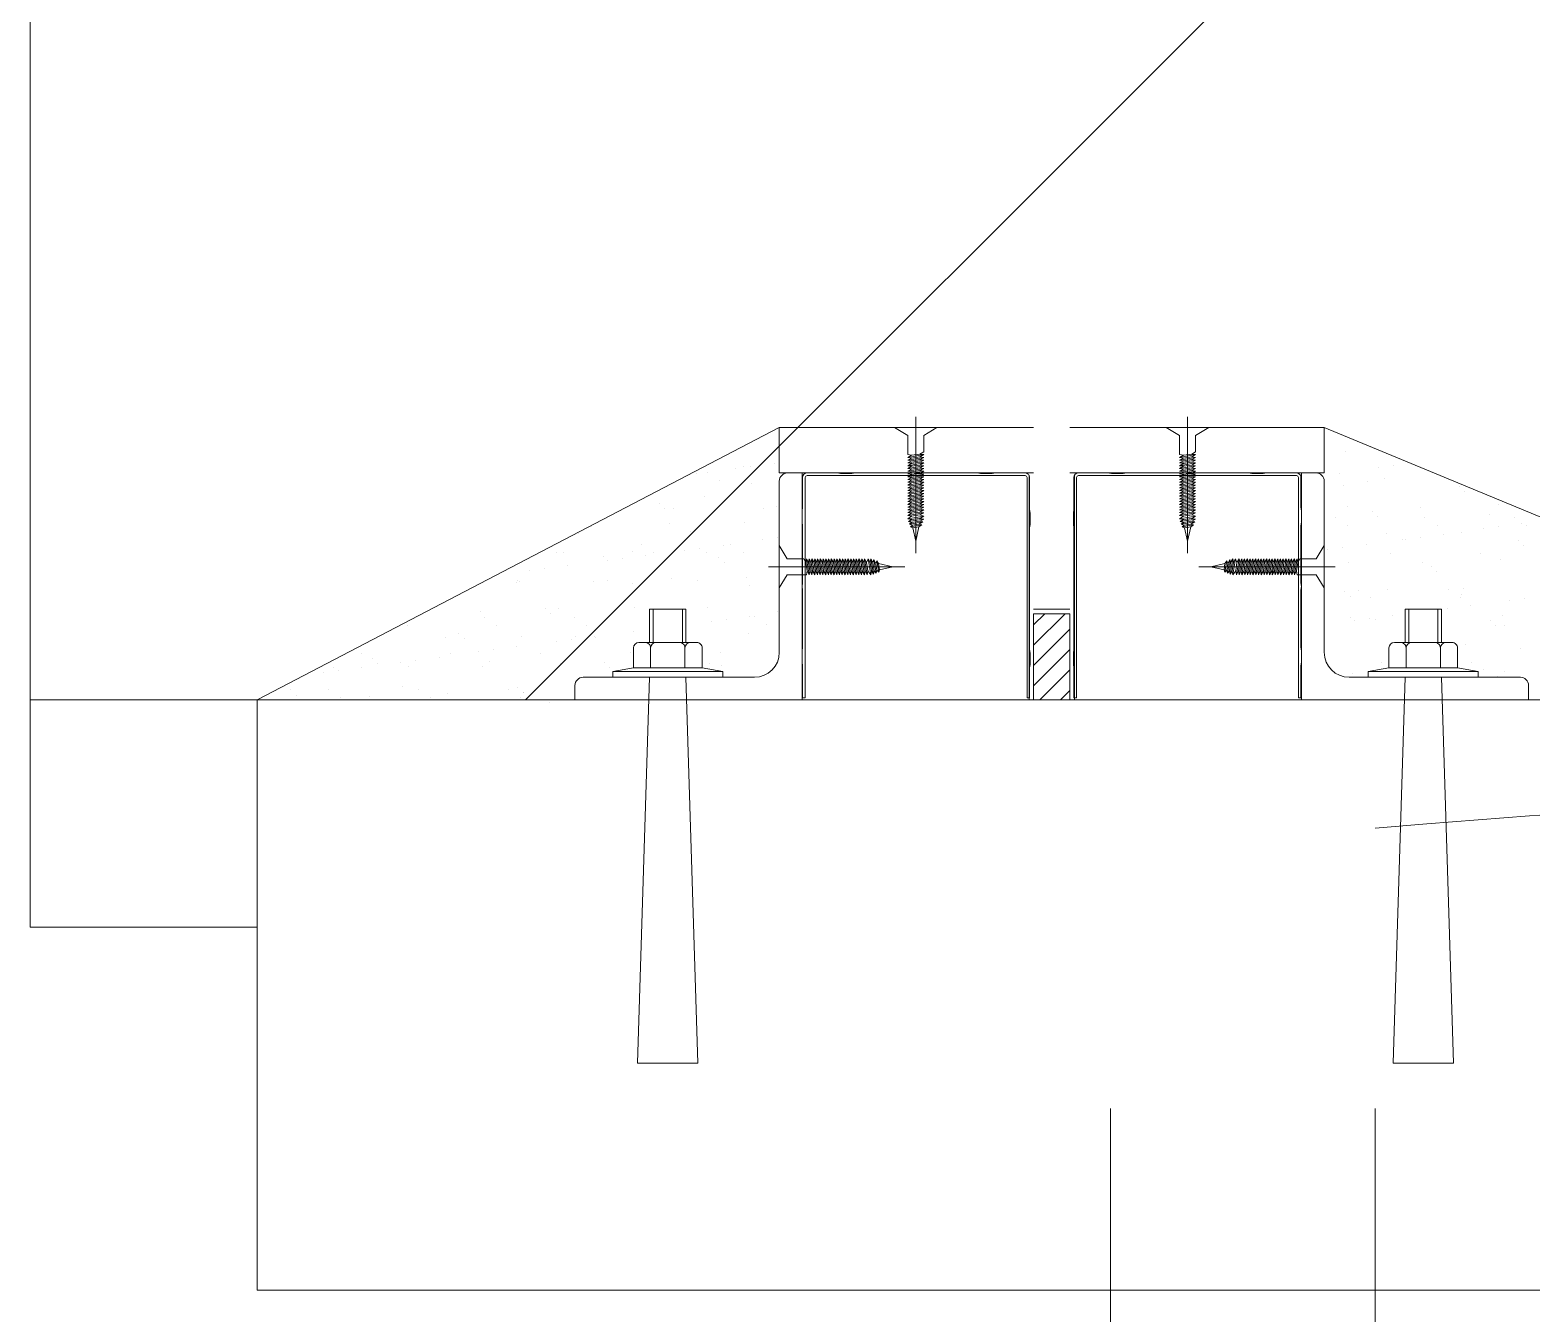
# Model space of a CAD drawing. Header units: inches. Extents: x -21163 to 11874, y -14995 to 6550.
# Drawn here: x -5645.6 to -5562.9, y -1307.7 to -1237 of the extents above; entities that cross this region are included whole.
import ezdxf

# ---------------------------------------------------------------- set-up
doc = ezdxf.new("R2010")
doc.units = ezdxf.units.IN
doc.header["$MEASUREMENT"] = 0
doc.linetypes.add('CENTER', pattern=[20, 15, -1.7, 1.6, -1.7])
doc.layers.get('0').update_dxf_attribs({"color": 8})
doc.layers.add('doors_windows', color=8, linetype='Continuous', lineweight=5)
doc.layers.add('Wall2', color=8, linetype='Continuous', lineweight=5)

# ---------------------------------------------------------------- blocks, each defined once
blk = doc.blocks.new('dsgdf')
at = {"color": 0, "lineweight": 0, "ltscale": 100}
for p, q in [((152208.681, 47621.547), (152208.681, 47932.771)), ((152223.261, 47621.547), (152223.261, 47860.801)), ((152223.261, 47631.547), (152208.681, 47631.547)), ((152223.261, 47631.547), (152208.681, 47631.547))]:
    blk.add_line(p, q, dxfattribs=at)
at = {"color": 0, "lineweight": 0}
for p, q in [((152256.703, 47631.547), (152161.703, 47631.547)), ((152161.703, 47631.547), (152161.703, 47599.047)), ((152161.703, 47611.547), (152149.203, 47611.547)), ((152161.703, 47599.047), (152256.703, 47599.047)), ((152190.453, 47584.047), (152161.703, 47599.047)), ((152163.551, 47598.45), (152163.551, 47598.45)), ((152163.85, 47598.82), (152163.85, 47598.82)), ((152165.636, 47598.497), (152165.636, 47598.497)), ((152166.305, 47598.923), (152166.305, 47598.923)), ((152167.911, 47598.839), (152167.911, 47598.839)), ((152170.579, 47598.488), (152170.579, 47598.488)), ((152171.249, 47598.914), (152171.249, 47598.914)), ((152172.199, 47598.685), (152172.199, 47598.685)), ((152175.523, 47598.479), (152175.523, 47598.479)), ((152176.057, 47598.376), (152176.057, 47598.376)), ((152176.192, 47598.905), (152176.192, 47598.905)), ((152176.349, 47598.645), (152176.349, 47598.645)), ((152176.354, 47598.632), (152176.354, 47598.632)), ((152191.735, 47598.922), (152191.881, 47598.922)), ((152191.735, 47598.922), (152191.735, 47597.16)), ((152191.735, 47597.806), (152191.735, 47598.922)), ((152191.881, 47586.797), (152191.881, 47598.922)), ((152204.089, 47598.922), (152204.235, 47598.922)), ((152204.089, 47586.797), (152204.089, 47598.922)), ((152204.235, 47597.285), (152204.235, 47598.922)), ((152204.453, 47594.297), (152204.453, 47599.047)), ((152204.802, 47599.047), (152206.453, 47597.396)), ((152205.925, 47599.047), (152206.453, 47598.519)), ((152206.453, 47594.297), (152206.453, 47599.047)), ((152206.818, 47598.922), (152206.672, 47598.922)), ((152206.672, 47597.285), (152206.672, 47598.922)), ((152206.818, 47586.797), (152206.818, 47598.922)), ((152219.172, 47598.922), (152219.026, 47598.922)), ((152219.026, 47586.797), (152219.026, 47598.922)), ((152219.172, 47598.922), (152219.172, 47597.16)), ((152219.172, 47597.806), (152219.172, 47598.922)), ((152220.453, 47584.047), (152256.703, 47599.047)), ((152165.346, 47597.524), (152165.346, 47597.524)), ((152169.705, 47598.322), (152169.705, 47598.322)), ((152204.453, 47598.274), (152206.453, 47596.274)), ((152222.01, 47597.588), (152222.01, 47597.588)), ((152229.965, 47597.747), (152229.965, 47597.747)), ((152165.897, 47597.249), (152165.897, 47597.249)), ((152166.172, 47597.415), (152166.172, 47597.415)), ((152167.462, 47597.245), (152167.462, 47597.245)), ((152168.031, 47596.788), (152168.031, 47596.788)), ((152168.323, 47597.056), (152168.323, 47597.056)), ((152169.619, 47596.961), (152169.619, 47596.961)), ((152170.052, 47597.196), (152170.052, 47597.196)), ((152170.445, 47596.852), (152170.445, 47596.852)), ((152174.113, 47597.216), (152174.113, 47597.216)), ((152174.477, 47596.929), (152174.477, 47596.929)), ((152178.401, 47597.061), (152178.401, 47597.061)), ((152180.829, 47596.983), (152180.829, 47596.983)), ((152181.122, 47597.251), (152181.122, 47597.251)), ((152186.617, 47597.028), (152186.617, 47597.028)), ((152187.275, 47597.124), (152187.275, 47597.124)), ((152191.703, 47596.964), (152191.735, 47597.16)), ((152191.703, 47596.339), (152191.703, 47596.964)), ((152204.266, 47597.089), (152204.235, 47597.285)), ((152204.266, 47596.464), (152204.266, 47597.089)), ((152204.453, 47597.151), (152206.453, 47595.151)), ((152206.641, 47597.089), (152206.672, 47597.285)), ((152206.641, 47596.464), (152206.641, 47597.089)), ((152219.203, 47596.964), (152219.172, 47597.16)), ((152219.203, 47596.339), (152219.203, 47596.964)), ((152223.612, 47596.976), (152223.612, 47596.976)), ((152228.556, 47596.967), (152228.556, 47596.967)), ((152229.225, 47597.393), (152229.225, 47597.393)), ((152230.359, 47597.453), (152230.359, 47597.453)), ((152167.433, 47596.483), (152167.433, 47596.483)), ((152171.736, 47596.682), (152171.736, 47596.682)), ((152172.377, 47596.474), (152172.377, 47596.474)), ((152173.892, 47596.399), (152173.892, 47596.399)), ((152174.718, 47596.29), (152174.718, 47596.29)), ((152176.009, 47596.12), (152176.009, 47596.12)), ((152177.32, 47596.465), (152177.32, 47596.465)), ((152182.264, 47596.456), (152182.264, 47596.456)), ((152187.208, 47596.447), (152187.208, 47596.447)), ((152191.703, 47596.339), (152191.735, 47596.143)), ((152191.735, 47596.143), (152191.735, 47592.994)), ((152204.266, 47596.464), (152204.235, 47596.268)), ((152204.235, 47592.726), (152204.235, 47596.268)), ((152204.453, 47596.029), (152206.185, 47594.297)), ((152206.641, 47596.464), (152206.672, 47596.268)), ((152206.672, 47592.726), (152206.672, 47596.268)), ((152219.203, 47596.339), (152219.172, 47596.143)), ((152219.172, 47596.143), (152219.172, 47592.994)), ((152224.057, 47596.018), (152224.057, 47596.018)), ((152228.212, 47595.965), (152228.212, 47595.965)), ((152231.281, 47596.193), (152231.281, 47596.193)), ((152172.099, 47595.626), (152172.099, 47595.626)), ((152172.803, 47595.395), (152172.803, 47595.395)), ((152173.096, 47595.663), (152173.096, 47595.663)), ((152176.254, 47595.573), (152176.254, 47595.573)), ((152178.165, 47595.836), (152178.165, 47595.836)), ((152178.991, 47595.727), (152178.991, 47595.727)), ((152179.249, 47595.535), (152179.249, 47595.535)), ((152180.282, 47595.557), (152180.282, 47595.557)), ((152180.315, 47595.592), (152180.315, 47595.592)), ((152182.438, 47595.273), (152182.438, 47595.273)), ((152188.758, 47595.385), (152188.758, 47595.385)), ((152169.967, 47594.939), (152169.967, 47594.939)), ((152174.241, 47594.503), (152174.241, 47594.503)), ((152174.91, 47594.93), (152174.91, 47594.93)), ((152177.868, 47594.27), (152177.868, 47594.27)), ((152179.185, 47594.494), (152179.185, 47594.494)), ((152179.854, 47594.921), (152179.854, 47594.921)), ((152186.711, 47594.711), (152186.711, 47594.711)), ((152187.538, 47594.602), (152187.538, 47594.602)), ((152188.828, 47594.432), (152188.828, 47594.432)), ((152189.072, 47594.477), (152189.072, 47594.477)), ((152189.741, 47594.903), (152189.741, 47594.903)), ((152204.453, 47594.906), (152205.062, 47594.297)), ((152220.465, 47594.971), (152220.465, 47594.971)), ((152221.91, 47594.529), (152221.91, 47594.529)), ((152222.111, 47594.671), (152222.111, 47594.671)), ((152222.938, 47594.562), (152222.938, 47594.562)), ((152223.255, 47594.605), (152223.255, 47594.605)), ((152224.228, 47594.392), (152224.228, 47594.392)), ((152229.608, 47594.66), (152229.608, 47594.66)), ((152229.9, 47594.928), (152229.9, 47594.928)), ((152230.259, 47594.394), (152230.259, 47594.394)), ((152230.353, 47594.953), (152230.353, 47594.953)), ((152174.013, 47594.157), (152174.013, 47594.157)), ((152177.575, 47594.002), (152177.575, 47594.002)), ((152178.301, 47594.002), (152178.301, 47594.002)), ((152182.456, 47593.949), (152182.456, 47593.949)), ((152186.517, 47593.969), (152186.517, 47593.969)), ((152190.374, 47594.197), (152190.374, 47594.197)), ((152222.999, 47593.427), (152222.999, 47593.427)), ((152227.211, 47593.999), (152227.211, 47593.999)), ((152227.943, 47593.418), (152227.943, 47593.418)), ((152228.501, 47593.829), (152228.501, 47593.829)), ((152230.658, 47593.546), (152230.658, 47593.546)), ((152231.484, 47593.437), (152231.484, 47593.437)), ((152182.348, 47592.608), (152182.348, 47592.608)), ((152182.64, 47592.876), (152182.64, 47592.876)), ((152188.793, 47592.749), (152188.793, 47592.749)), ((152191.735, 47592.994), (152191.703, 47592.797)), ((152191.703, 47592.797), (152191.735, 47592.601)), ((152191.735, 47592.601), (152191.735, 47589.452)), ((152204.235, 47589.577), (152204.235, 47592.726)), ((152206.672, 47589.577), (152206.672, 47592.726)), ((152219.172, 47592.994), (152219.203, 47592.797)), ((152219.203, 47592.797), (152219.172, 47592.601)), ((152219.172, 47592.601), (152219.172, 47589.452)), ((152221.582, 47593.071), (152221.582, 47593.071)), ((152221.874, 47593.339), (152221.874, 47593.339)), ((152222.33, 47593), (152222.33, 47593)), ((152223.957, 47592.959), (152223.957, 47592.959)), ((152227.273, 47592.991), (152227.273, 47592.991)), ((152228.028, 47593.212), (152228.028, 47593.212)), ((152228.112, 47592.906), (152228.112, 47592.906)), ((152175.995, 47592.554), (152175.995, 47592.554)), ((152176.038, 47592.49), (152176.038, 47592.49)), ((152176.154, 47592.514), (152176.154, 47592.514)), ((152176.701, 47591.918), (152176.701, 47591.918)), ((152177.528, 47591.81), (152177.528, 47591.81)), ((152180.215, 47592.533), (152180.215, 47592.533)), ((152180.982, 47592.481), (152180.982, 47592.481)), ((152184.503, 47592.379), (152184.503, 47592.379)), ((152185.926, 47592.472), (152185.926, 47592.472)), ((152188.658, 47592.326), (152188.658, 47592.326)), ((152226.646, 47591.946), (152226.646, 47591.946)), ((152178.201, 47590.944), (152178.201, 47590.944)), ((152178.572, 47590.946), (152178.572, 47590.946)), ((152178.818, 47591.64), (152178.818, 47591.64)), ((152180.767, 47591.16), (152180.767, 47591.16)), ((152180.975, 47591.356), (152180.975, 47591.356)), ((152181.801, 47591.247), (152181.801, 47591.247)), ((152183.092, 47591.077), (152183.092, 47591.077)), ((152183.516, 47590.937), (152183.516, 47590.937)), ((152186.417, 47590.91), (152186.417, 47590.91)), ((152187.12, 47591.215), (152187.12, 47591.215)), ((152187.412, 47591.483), (152187.412, 47591.483)), ((152188.459, 47590.928), (152188.459, 47590.928)), ((152221.81, 47591.47), (152221.81, 47591.47)), ((152224.127, 47590.987), (152224.127, 47590.987)), ((152225.871, 47591.49), (152225.871, 47591.49)), ((152226.354, 47591.678), (152226.354, 47591.678)), ((152229.071, 47590.978), (152229.071, 47590.978)), ((152230.159, 47591.335), (152230.159, 47591.335)), ((152182.356, 47590.891), (152182.356, 47590.891)), ((152182.846, 47590.51), (152182.846, 47590.51)), ((152185.248, 47590.793), (152185.248, 47590.793)), ((152186.074, 47590.685), (152186.074, 47590.685)), ((152187.365, 47590.515), (152187.365, 47590.515)), ((152187.79, 47590.501), (152187.79, 47590.501)), ((152189.521, 47590.231), (152189.521, 47590.231)), ((152190.347, 47590.122), (152190.347, 47590.122)), ((152220.648, 47590.753), (152220.648, 47590.753)), ((152221.474, 47590.644), (152221.474, 47590.644)), ((152222.764, 47590.474), (152222.764, 47590.474)), ((152224.774, 47590.23), (152224.774, 47590.23)), ((152224.921, 47590.191), (152224.921, 47590.191)), ((152225.747, 47590.082), (152225.747, 47590.082)), ((152231.126, 47590.285), (152231.126, 47590.285)), ((152231.419, 47590.553), (152231.419, 47590.553)), ((152179.386, 47589.895), (152179.386, 47589.895)), ((152180.115, 47589.475), (152180.115, 47589.475)), ((152184.403, 47589.32), (152184.403, 47589.32)), ((152185.54, 47589.767), (152185.54, 47589.767)), ((152188.558, 47589.267), (152188.558, 47589.267)), ((152191.703, 47589.256), (152191.735, 47589.452)), ((152191.703, 47589.256), (152191.703, 47588.631)), ((152204.266, 47589.381), (152204.235, 47589.577)), ((152204.266, 47589.381), (152204.266, 47588.756)), ((152206.641, 47589.381), (152206.672, 47589.577)), ((152206.641, 47589.381), (152206.641, 47588.756)), ((152219.203, 47589.256), (152219.172, 47589.452)), ((152219.203, 47589.256), (152219.203, 47588.631)), ((152221.717, 47589.452), (152221.717, 47589.452)), ((152223.857, 47589.9), (152223.857, 47589.9)), ((152226.661, 47589.443), (152226.661, 47589.443)), ((152227.038, 47589.912), (152227.038, 47589.912)), ((152228.012, 47589.847), (152228.012, 47589.847)), ((152229.194, 47589.628), (152229.194, 47589.628)), ((152230.02, 47589.519), (152230.02, 47589.519)), ((152231.311, 47589.349), (152231.311, 47589.349)), ((152231.604, 47589.434), (152231.604, 47589.434)), ((152184.159, 47588.502), (152184.159, 47588.502)), ((152184.644, 47588.497), (152184.644, 47588.497)), ((152189.587, 47588.488), (152189.587, 47588.488)), ((152191.703, 47588.631), (152191.735, 47588.434)), ((152191.735, 47588.434), (152191.735, 47586.797)), ((152204.266, 47588.756), (152204.235, 47588.559)), ((152204.235, 47586.797), (152204.235, 47588.559)), ((152206.641, 47588.756), (152206.672, 47588.559)), ((152206.672, 47586.797), (152206.672, 47588.559)), ((152219.203, 47588.631), (152219.172, 47588.434)), ((152219.172, 47588.434), (152219.172, 47586.797)), ((152220.453, 47588.734), (152220.453, 47586.997)), ((152221.048, 47589.025), (152221.048, 47589.025)), ((152223.1, 47588.696), (152223.1, 47588.696)), ((152223.393, 47588.965), (152223.393, 47588.965)), ((152225.771, 47588.431), (152225.771, 47588.431)), ((152225.991, 47589.016), (152225.991, 47589.016)), ((152229.546, 47588.837), (152229.546, 47588.837)), ((152230.935, 47589.007), (152230.935, 47589.007)), ((152183.866, 47588.233), (152183.866, 47588.233)), ((152186.317, 47587.851), (152186.317, 47587.851)), ((152190.312, 47588.374), (152190.312, 47588.374)), ((152221.71, 47588.412), (152221.71, 47588.412)), ((152230.059, 47588.277), (152230.059, 47588.277)), ((152187.177, 47586.952), (152187.177, 47586.952)), ((152188.638, 47586.84), (152188.638, 47586.84)), ((152188.931, 47587.108), (152188.931, 47587.108)), ((152221.52, 47587.249), (152221.52, 47587.249)), ((152222.845, 47587.012), (152222.845, 47587.012)), ((152223.757, 47586.841), (152223.757, 47586.841)), ((152227.872, 47587.303), (152227.872, 47587.303)), ((152228.165, 47587.571), (152228.165, 47587.571)), ((152185.901, 47586.597), (152185.901, 47586.597)), ((152186.508, 47586.526), (152186.508, 47586.526)), ((152188.057, 47586.313), (152188.057, 47586.313)), ((152188.458, 47586.208), (152188.458, 47586.208)), ((152188.884, 47586.204), (152188.884, 47586.204)), ((152190.174, 47586.034), (152190.174, 47586.034)), ((152190.453, 47586.547), (152190.453, 47584.047)), ((152191.985, 47586.693), (152203.985, 47586.693)), ((152192.208, 47586.547), (152191.985, 47586.547)), ((152193.622, 47586.547), (152191.985, 47586.547)), ((152193.818, 47586.579), (152193.622, 47586.547)), ((152194.443, 47586.579), (152193.818, 47586.579)), ((152194.443, 47586.579), (152194.639, 47586.547)), ((152197.788, 47586.547), (152194.639, 47586.547)), ((152197.985, 47586.579), (152197.788, 47586.547)), ((152198.181, 47586.547), (152197.985, 47586.579)), ((152201.33, 47586.547), (152198.181, 47586.547)), ((152201.526, 47586.579), (152201.33, 47586.547)), ((152201.526, 47586.579), (152202.151, 47586.579)), ((152202.151, 47586.579), (152202.348, 47586.547)), ((152202.178, 47586.579), (152202.374, 47586.547)), ((152203.985, 47586.547), (152202.348, 47586.547)), ((152202.374, 47586.547), (152204.011, 47586.547)), ((152203.703, 47586.547), (152204.453, 47586.547)), ((152203.787, 47586.547), (152203.985, 47586.547)), ((152206.453, 47586.547), (152207.473, 47586.547)), ((152208.533, 47586.547), (152206.896, 47586.547)), ((152218.922, 47586.693), (152206.922, 47586.693)), ((152207.12, 47586.547), (152206.922, 47586.547)), ((152206.922, 47586.547), (152208.559, 47586.547)), ((152208.729, 47586.579), (152208.533, 47586.547)), ((152208.756, 47586.579), (152208.559, 47586.547)), ((152209.381, 47586.579), (152208.756, 47586.579)), ((152209.381, 47586.579), (152209.577, 47586.547)), ((152209.577, 47586.547), (152212.726, 47586.547)), ((152212.726, 47586.547), (152212.922, 47586.579)), ((152212.922, 47586.579), (152213.119, 47586.547)), ((152213.119, 47586.547), (152216.268, 47586.547)), ((152216.464, 47586.579), (152216.268, 47586.547)), ((152216.464, 47586.579), (152217.089, 47586.579)), ((152217.089, 47586.579), (152217.285, 47586.547)), ((152217.285, 47586.547), (152218.922, 47586.547)), ((152218.698, 47586.547), (152218.922, 47586.547)), ((152220.453, 47586.547), (152220.453, 47584.047)), ((152221.301, 47586.557), (152221.301, 47586.557)), ((152223.457, 47586.273), (152223.457, 47586.273)), ((152224.283, 47586.164), (152224.283, 47586.164)), ((152221.61, 47585.353), (152221.61, 47585.353))]:
    blk.add_line(p, q, dxfattribs=at)
at = {"color": 0}
for p, q in [((152161.703, 47631.547), (152256.703, 47631.547)), ((152149.203, 47584.047), (152149.203, 47611.547)), ((152177.825, 47599.208), (152177.825, 47599.208)), ((152161.703, 47599.047), (152256.703, 47599.047)), ((152204.203, 47599.047), (152204.203, 47586.672)), ((152206.703, 47599.047), (152206.703, 47586.672)), ((152206.453, 47594.297), (152204.453, 47594.297)), ((152206.453, 47594.047), (152204.453, 47594.047)), ((152204.453, 47586.547), (152190.453, 47586.547)), ((152220.453, 47586.547), (152206.453, 47586.547)), ((152204.453, 47584.047), (152190.453, 47584.047)), ((152220.453, 47584.047), (152206.453, 47584.047))]:
    blk.add_line(p, q, dxfattribs=at)
at = {"color": 0, "linetype": 'Continuous', "lineweight": 0}
for p, q in [((152183.314, 47597.797), (152182.653, 47619.052)), ((152182.653, 47619.052), (152185.975, 47619.052)), ((152185.314, 47597.797), (152185.975, 47619.052)), ((152224.903, 47597.797), (152224.242, 47619.052)), ((152224.242, 47619.052), (152227.564, 47619.052)), ((152226.903, 47597.797), (152227.564, 47619.052)), ((152181.282, 47597.477), (152181.282, 47597.797)), ((152181.282, 47597.797), (152184.314, 47597.797)), ((152187.347, 47597.797), (152184.314, 47597.797)), ((152187.347, 47597.477), (152187.347, 47597.797)), ((152222.87, 47597.477), (152222.87, 47597.797)), ((152222.87, 47597.797), (152225.903, 47597.797)), ((152228.935, 47597.797), (152225.903, 47597.797)), ((152228.935, 47597.477), (152228.935, 47597.797)), ((152182.424, 47597.283), (152181.282, 47597.477)), ((152181.282, 47597.477), (152184.314, 47597.477)), ((152183.369, 47597.283), (152182.424, 47597.283)), ((152182.424, 47597.283), (152186.204, 47597.283)), ((152182.424, 47596.185), (152182.424, 47597.283)), ((152185.314, 47597.283), (152183.314, 47597.283)), ((152185.259, 47597.283), (152183.369, 47597.283)), ((152183.369, 47596.185), (152183.369, 47597.283)), ((152187.347, 47597.477), (152184.314, 47597.477)), ((152186.204, 47597.283), (152185.259, 47597.283)), ((152185.259, 47596.185), (152185.259, 47597.283)), ((152186.204, 47597.283), (152187.347, 47597.477)), ((152186.204, 47596.185), (152186.204, 47597.283)), ((152224.013, 47597.283), (152222.87, 47597.477)), ((152222.87, 47597.477), (152225.903, 47597.477)), ((152224.958, 47597.283), (152224.013, 47597.283)), ((152224.013, 47597.283), (152227.793, 47597.283)), ((152224.013, 47596.185), (152224.013, 47597.283)), ((152226.903, 47597.283), (152224.903, 47597.283)), ((152226.848, 47597.283), (152224.958, 47597.283)), ((152224.958, 47596.185), (152224.958, 47597.283)), ((152228.935, 47597.477), (152225.903, 47597.477)), ((152227.793, 47597.283), (152226.848, 47597.283)), ((152226.848, 47596.185), (152226.848, 47597.283)), ((152227.793, 47597.283), (152228.935, 47597.477)), ((152227.793, 47596.185), (152227.793, 47597.283)), ((152182.726, 47595.883), (152185.902, 47595.883)), ((152183.314, 47594.052), (152183.314, 47595.883)), ((152183.514, 47594.052), (152183.514, 47595.883)), ((152185.114, 47594.052), (152185.114, 47595.883)), ((152185.314, 47594.052), (152185.314, 47595.883)), ((152224.315, 47595.883), (152227.491, 47595.883)), ((152224.903, 47594.052), (152224.903, 47595.883)), ((152225.103, 47594.052), (152225.103, 47595.883)), ((152226.703, 47594.052), (152226.703, 47595.883)), ((152226.903, 47594.052), (152226.903, 47595.883)), ((152183.314, 47594.052), (152185.314, 47594.052)), ((152224.903, 47594.052), (152226.903, 47594.052))]:
    blk.add_line(p, q, dxfattribs=at)
at = {"color": 0, "lineweight": 15}
for p, q in [((152191.703, 47599.047), (152179.203, 47599.047)), ((152179.203, 47599.047), (152179.203, 47598.247)), ((152191.703, 47599.047), (152191.703, 47586.547)), ((152219.203, 47599.047), (152231.703, 47599.047)), ((152219.203, 47599.047), (152219.203, 47586.547)), ((152231.703, 47599.047), (152231.703, 47598.247)), ((152189.078, 47597.797), (152179.653, 47597.797)), ((152221.828, 47597.797), (152231.253, 47597.797)), ((152190.453, 47596.422), (152190.453, 47586.997)), ((152220.453, 47596.422), (152220.453, 47586.997)), ((152191.703, 47586.547), (152190.903, 47586.547)), ((152219.203, 47586.547), (152220.003, 47586.547))]:
    blk.add_line(p, q, dxfattribs=at)
at = {"color": 0, "lineweight": 0, "ltscale": 0.05}
for p, q in [((152190.453, 47592.877), (152190.891, 47592.148)), ((152190.453, 47590.542), (152190.453, 47592.877)), ((152220.453, 47592.877), (152220.016, 47592.148)), ((152220.453, 47590.542), (152220.453, 47592.877)), ((152190.891, 47592.148), (152191.943, 47592.148)), ((152191.91, 47591.481), (152191.979, 47591.939)), ((152191.943, 47592.148), (152191.979, 47591.939)), ((152191.946, 47591.272), (152192.095, 47592.148)), ((152192.095, 47592.148), (152191.979, 47591.939)), ((152192.062, 47591.481), (152192.131, 47591.939)), ((152192.095, 47592.148), (152192.131, 47591.939)), ((152192.098, 47591.272), (152192.247, 47592.148)), ((152192.247, 47592.148), (152192.131, 47591.939)), ((152192.214, 47591.481), (152192.283, 47591.939)), ((152192.247, 47592.148), (152192.283, 47591.939)), ((152192.25, 47591.272), (152192.4, 47592.148)), ((152192.4, 47592.148), (152192.283, 47591.939)), ((152192.366, 47591.481), (152192.436, 47591.939)), ((152192.4, 47592.148), (152192.436, 47591.939)), ((152192.402, 47591.272), (152192.552, 47592.148)), ((152192.552, 47592.148), (152192.436, 47591.939)), ((152192.519, 47591.481), (152192.588, 47591.939)), ((152192.552, 47592.148), (152192.588, 47591.939)), ((152192.555, 47591.272), (152192.704, 47592.148)), ((152192.704, 47592.148), (152192.588, 47591.939)), ((152192.671, 47591.481), (152192.74, 47591.939)), ((152192.704, 47592.148), (152192.74, 47591.939)), ((152192.707, 47591.272), (152192.856, 47592.148)), ((152192.856, 47592.148), (152192.74, 47591.939)), ((152192.823, 47591.481), (152192.892, 47591.939)), ((152192.856, 47592.148), (152192.892, 47591.939)), ((152192.859, 47591.272), (152193.008, 47592.148)), ((152193.008, 47592.148), (152192.892, 47591.939)), ((152192.975, 47591.481), (152193.044, 47591.939)), ((152193.008, 47592.148), (152193.044, 47591.939)), ((152193.011, 47591.272), (152193.16, 47592.148)), ((152193.16, 47592.148), (152193.044, 47591.939)), ((152193.127, 47591.481), (152193.196, 47591.939)), ((152193.16, 47592.148), (152193.196, 47591.939)), ((152193.163, 47591.272), (152193.313, 47592.148)), ((152193.313, 47592.148), (152193.196, 47591.939)), ((152193.279, 47591.481), (152193.349, 47591.939)), ((152193.313, 47592.148), (152193.349, 47591.939)), ((152193.315, 47591.272), (152193.465, 47592.148)), ((152193.465, 47592.148), (152193.349, 47591.939)), ((152193.432, 47591.481), (152193.501, 47591.939)), ((152193.465, 47592.148), (152193.501, 47591.939)), ((152193.468, 47591.272), (152193.617, 47592.148)), ((152193.617, 47592.148), (152193.501, 47591.939)), ((152193.584, 47591.481), (152193.653, 47591.939)), ((152193.617, 47592.148), (152193.653, 47591.939)), ((152193.62, 47591.272), (152193.769, 47592.148)), ((152193.769, 47592.148), (152193.653, 47591.939)), ((152193.736, 47591.481), (152193.805, 47591.939)), ((152193.769, 47592.148), (152193.805, 47591.939)), ((152193.772, 47591.272), (152193.921, 47592.148)), ((152193.921, 47592.148), (152193.805, 47591.939)), ((152193.888, 47591.481), (152193.957, 47591.939)), ((152193.921, 47592.148), (152193.957, 47591.939)), ((152193.924, 47591.272), (152194.073, 47592.148)), ((152194.073, 47592.148), (152193.957, 47591.939)), ((152194.04, 47591.481), (152194.109, 47591.939)), ((152194.073, 47592.148), (152194.109, 47591.939)), ((152194.076, 47591.272), (152194.226, 47592.148)), ((152194.226, 47592.148), (152194.109, 47591.939)), ((152194.192, 47591.481), (152194.262, 47591.939)), ((152194.226, 47592.148), (152194.262, 47591.939)), ((152194.228, 47591.272), (152194.378, 47592.148)), ((152194.378, 47592.148), (152194.262, 47591.939)), ((152194.345, 47591.481), (152194.414, 47591.939)), ((152194.378, 47592.148), (152194.414, 47591.939)), ((152194.381, 47591.272), (152194.53, 47592.148)), ((152194.53, 47592.148), (152194.414, 47591.939)), ((152194.497, 47591.481), (152194.566, 47591.939)), ((152194.53, 47592.148), (152194.566, 47591.939)), ((152194.533, 47591.272), (152194.682, 47592.148)), ((152194.682, 47592.148), (152194.566, 47591.939)), ((152194.649, 47591.481), (152194.718, 47591.939)), ((152194.649, 47591.481), (152194.718, 47591.939)), ((152194.682, 47592.148), (152194.718, 47591.939)), ((152194.685, 47591.272), (152194.834, 47592.148)), ((152194.834, 47592.148), (152194.718, 47591.939)), ((152194.801, 47591.481), (152194.87, 47591.939)), ((152194.834, 47592.148), (152194.87, 47591.939)), ((152194.837, 47591.272), (152194.986, 47592.148)), ((152194.986, 47592.148), (152194.87, 47591.939)), ((152194.953, 47591.481), (152195.022, 47591.939)), ((152194.986, 47592.148), (152195.022, 47591.939)), ((152194.989, 47591.272), (152195.139, 47592.148)), ((152195.139, 47592.148), (152195.022, 47591.939)), ((152195.105, 47591.481), (152195.175, 47591.939)), ((152195.139, 47592.148), (152195.175, 47591.939)), ((152195.141, 47591.272), (152195.291, 47592.148)), ((152195.291, 47592.148), (152195.175, 47591.939)), ((152195.258, 47591.481), (152195.327, 47591.939)), ((152195.258, 47591.481), (152195.327, 47591.939)), ((152195.291, 47592.148), (152195.327, 47591.939)), ((152195.488, 47592.148), (152195.327, 47591.939)), ((152195.339, 47591.272), (152195.488, 47592.148)), ((152195.455, 47591.481), (152195.524, 47591.939)), ((152195.488, 47592.148), (152195.524, 47591.939)), ((152195.491, 47591.272), (152195.634, 47592.111)), ((152195.634, 47592.111), (152195.524, 47591.939)), ((152195.607, 47591.481), (152195.676, 47591.939)), ((152195.634, 47592.111), (152195.676, 47591.939)), ((152195.65, 47591.315), (152195.779, 47592.057)), ((152195.779, 47592.057), (152195.676, 47591.939)), ((152195.767, 47591.534), (152195.822, 47591.893)), ((152195.779, 47592.057), (152195.822, 47591.893)), ((152195.815, 47591.377), (152195.923, 47592.003)), ((152195.923, 47592.003), (152195.822, 47591.893)), ((152195.921, 47591.534), (152195.971, 47591.874)), ((152195.923, 47592.003), (152195.972, 47591.874)), ((152196.703, 47591.71), (152195.972, 47591.874)), ((152214.203, 47591.71), (152214.935, 47591.874)), ((152214.984, 47592.003), (152214.935, 47591.874)), ((152214.986, 47591.534), (152214.936, 47591.874)), ((152214.984, 47592.003), (152215.085, 47591.893)), ((152215.092, 47591.377), (152214.984, 47592.003)), ((152215.128, 47592.057), (152215.085, 47591.893)), ((152215.14, 47591.534), (152215.085, 47591.893)), ((152215.128, 47592.057), (152215.231, 47591.939)), ((152215.256, 47591.315), (152215.128, 47592.057)), ((152215.273, 47592.111), (152215.231, 47591.939)), ((152215.3, 47591.481), (152215.231, 47591.939)), ((152215.273, 47592.111), (152215.383, 47591.939)), ((152215.416, 47591.272), (152215.273, 47592.111)), ((152215.419, 47592.148), (152215.383, 47591.939)), ((152215.452, 47591.481), (152215.383, 47591.939)), ((152215.419, 47592.148), (152215.58, 47591.939)), ((152215.568, 47591.272), (152215.419, 47592.148)), ((152215.616, 47592.148), (152215.58, 47591.939)), ((152215.649, 47591.481), (152215.58, 47591.939)), ((152215.649, 47591.481), (152215.58, 47591.939)), ((152215.766, 47591.272), (152215.616, 47592.148)), ((152215.616, 47592.148), (152215.732, 47591.939)), ((152215.768, 47592.148), (152215.732, 47591.939)), ((152215.802, 47591.481), (152215.732, 47591.939)), ((152215.768, 47592.148), (152215.885, 47591.939)), ((152215.918, 47591.272), (152215.768, 47592.148)), ((152215.92, 47592.148), (152215.885, 47591.939)), ((152215.954, 47591.481), (152215.885, 47591.939)), ((152215.92, 47592.148), (152216.037, 47591.939)), ((152216.07, 47591.272), (152215.92, 47592.148)), ((152216.073, 47592.148), (152216.037, 47591.939)), ((152216.106, 47591.481), (152216.037, 47591.939)), ((152216.073, 47592.148), (152216.189, 47591.939)), ((152216.222, 47591.272), (152216.073, 47592.148)), ((152216.225, 47592.148), (152216.189, 47591.939)), ((152216.258, 47591.481), (152216.189, 47591.939)), ((152216.258, 47591.481), (152216.189, 47591.939)), ((152216.225, 47592.148), (152216.341, 47591.939)), ((152216.374, 47591.272), (152216.225, 47592.148)), ((152216.377, 47592.148), (152216.341, 47591.939)), ((152216.41, 47591.481), (152216.341, 47591.939)), ((152216.377, 47592.148), (152216.493, 47591.939)), ((152216.526, 47591.272), (152216.377, 47592.148)), ((152216.529, 47592.148), (152216.493, 47591.939)), ((152216.562, 47591.481), (152216.493, 47591.939)), ((152216.529, 47592.148), (152216.645, 47591.939)), ((152216.679, 47591.272), (152216.529, 47592.148)), ((152216.681, 47592.148), (152216.645, 47591.939)), ((152216.715, 47591.481), (152216.645, 47591.939)), ((152216.681, 47592.148), (152216.798, 47591.939)), ((152216.831, 47591.272), (152216.681, 47592.148)), ((152216.833, 47592.148), (152216.798, 47591.939)), ((152216.867, 47591.481), (152216.798, 47591.939)), ((152216.833, 47592.148), (152216.95, 47591.939)), ((152216.983, 47591.272), (152216.833, 47592.148)), ((152216.986, 47592.148), (152216.95, 47591.939)), ((152217.019, 47591.481), (152216.95, 47591.939)), ((152216.986, 47592.148), (152217.102, 47591.939)), ((152217.135, 47591.272), (152216.986, 47592.148)), ((152217.138, 47592.148), (152217.102, 47591.939)), ((152217.171, 47591.481), (152217.102, 47591.939)), ((152217.138, 47592.148), (152217.254, 47591.939)), ((152217.287, 47591.272), (152217.138, 47592.148)), ((152217.29, 47592.148), (152217.254, 47591.939)), ((152217.323, 47591.481), (152217.254, 47591.939)), ((152217.29, 47592.148), (152217.406, 47591.939)), ((152217.439, 47591.272), (152217.29, 47592.148)), ((152217.442, 47592.148), (152217.406, 47591.939)), ((152217.475, 47591.481), (152217.406, 47591.939)), ((152217.442, 47592.148), (152217.558, 47591.939)), ((152217.592, 47591.272), (152217.442, 47592.148)), ((152217.594, 47592.148), (152217.558, 47591.939)), ((152217.628, 47591.481), (152217.558, 47591.939)), ((152217.594, 47592.148), (152217.711, 47591.939)), ((152217.744, 47591.272), (152217.594, 47592.148)), ((152217.746, 47592.148), (152217.711, 47591.939)), ((152217.78, 47591.481), (152217.711, 47591.939)), ((152217.746, 47592.148), (152217.863, 47591.939)), ((152217.896, 47591.272), (152217.746, 47592.148)), ((152217.899, 47592.148), (152217.863, 47591.939)), ((152217.932, 47591.481), (152217.863, 47591.939)), ((152217.899, 47592.148), (152218.015, 47591.939)), ((152218.048, 47591.272), (152217.899, 47592.148)), ((152218.051, 47592.148), (152218.015, 47591.939)), ((152218.084, 47591.481), (152218.015, 47591.939)), ((152218.051, 47592.148), (152218.167, 47591.939)), ((152218.2, 47591.272), (152218.051, 47592.148)), ((152218.203, 47592.148), (152218.167, 47591.939)), ((152218.236, 47591.481), (152218.167, 47591.939)), ((152218.203, 47592.148), (152218.319, 47591.939)), ((152218.352, 47591.272), (152218.203, 47592.148)), ((152218.355, 47592.148), (152218.319, 47591.939)), ((152218.388, 47591.481), (152218.319, 47591.939)), ((152218.355, 47592.148), (152218.471, 47591.939)), ((152218.505, 47591.272), (152218.355, 47592.148)), ((152218.507, 47592.148), (152218.471, 47591.939)), ((152218.541, 47591.481), (152218.471, 47591.939)), ((152218.507, 47592.148), (152218.624, 47591.939)), ((152218.657, 47591.272), (152218.507, 47592.148)), ((152218.659, 47592.148), (152218.624, 47591.939)), ((152218.693, 47591.481), (152218.624, 47591.939)), ((152218.659, 47592.148), (152218.776, 47591.939)), ((152218.809, 47591.272), (152218.659, 47592.148)), ((152218.812, 47592.148), (152218.776, 47591.939)), ((152218.845, 47591.481), (152218.776, 47591.939)), ((152218.961, 47591.272), (152218.812, 47592.148)), ((152218.812, 47592.148), (152218.928, 47591.939)), ((152218.964, 47592.148), (152218.928, 47591.939)), ((152218.997, 47591.481), (152218.928, 47591.939)), ((152220.016, 47592.148), (152218.964, 47592.148)), ((152190.891, 47591.272), (152190.453, 47590.542)), ((152190.891, 47591.272), (152191.794, 47591.272)), ((152191.794, 47591.272), (152191.91, 47591.481)), ((152191.946, 47591.272), (152191.91, 47591.481)), ((152191.946, 47591.272), (152192.062, 47591.481)), ((152192.098, 47591.272), (152192.062, 47591.481)), ((152192.098, 47591.272), (152192.214, 47591.481)), ((152192.25, 47591.272), (152192.214, 47591.481)), ((152192.25, 47591.272), (152192.366, 47591.481)), ((152192.402, 47591.272), (152192.366, 47591.481)), ((152192.402, 47591.272), (152192.519, 47591.481)), ((152192.555, 47591.272), (152192.519, 47591.481)), ((152192.555, 47591.272), (152192.671, 47591.481)), ((152192.707, 47591.272), (152192.671, 47591.481)), ((152192.707, 47591.272), (152192.823, 47591.481)), ((152192.859, 47591.272), (152192.823, 47591.481)), ((152192.859, 47591.272), (152192.975, 47591.481)), ((152193.011, 47591.272), (152192.975, 47591.481)), ((152193.011, 47591.272), (152193.127, 47591.481)), ((152193.163, 47591.272), (152193.127, 47591.481)), ((152193.163, 47591.272), (152193.279, 47591.481)), ((152193.315, 47591.272), (152193.279, 47591.481)), ((152193.315, 47591.272), (152193.432, 47591.481)), ((152193.468, 47591.272), (152193.432, 47591.481)), ((152193.468, 47591.272), (152193.584, 47591.481)), ((152193.62, 47591.272), (152193.584, 47591.481)), ((152193.62, 47591.272), (152193.736, 47591.481)), ((152193.772, 47591.272), (152193.736, 47591.481)), ((152193.772, 47591.272), (152193.888, 47591.481)), ((152193.924, 47591.272), (152193.888, 47591.481)), ((152193.924, 47591.272), (152194.04, 47591.481)), ((152194.076, 47591.272), (152194.04, 47591.481)), ((152194.076, 47591.272), (152194.192, 47591.481)), ((152194.228, 47591.272), (152194.192, 47591.481)), ((152194.228, 47591.272), (152194.345, 47591.481)), ((152194.381, 47591.272), (152194.345, 47591.481)), ((152194.381, 47591.272), (152194.497, 47591.481)), ((152194.533, 47591.272), (152194.497, 47591.481)), ((152194.533, 47591.272), (152194.649, 47591.481)), ((152194.685, 47591.272), (152194.649, 47591.481)), ((152194.685, 47591.272), (152194.801, 47591.481)), ((152194.837, 47591.272), (152194.801, 47591.481)), ((152194.837, 47591.272), (152194.953, 47591.481)), ((152194.989, 47591.272), (152194.953, 47591.481)), ((152194.989, 47591.272), (152195.105, 47591.481)), ((152195.141, 47591.272), (152195.105, 47591.481)), ((152195.141, 47591.272), (152195.258, 47591.481)), ((152195.339, 47591.272), (152195.258, 47591.481)), ((152195.339, 47591.272), (152195.455, 47591.481)), ((152195.491, 47591.272), (152195.455, 47591.481)), ((152195.491, 47591.272), (152195.607, 47591.481)), ((152195.65, 47591.315), (152195.607, 47591.481)), ((152195.65, 47591.315), (152195.767, 47591.534)), ((152195.815, 47591.377), (152195.767, 47591.534)), ((152195.815, 47591.377), (152195.92, 47591.534)), ((152196.703, 47591.71), (152195.92, 47591.534)), ((152214.203, 47591.71), (152214.987, 47591.534)), ((152215.092, 47591.377), (152214.987, 47591.534)), ((152215.092, 47591.377), (152215.14, 47591.534)), ((152215.256, 47591.315), (152215.14, 47591.534)), ((152215.256, 47591.315), (152215.3, 47591.481)), ((152215.416, 47591.272), (152215.3, 47591.481)), ((152215.416, 47591.272), (152215.452, 47591.481)), ((152215.568, 47591.272), (152215.452, 47591.481)), ((152215.568, 47591.272), (152215.649, 47591.481)), ((152215.766, 47591.272), (152215.649, 47591.481)), ((152215.766, 47591.272), (152215.802, 47591.481)), ((152215.918, 47591.272), (152215.802, 47591.481)), ((152215.918, 47591.272), (152215.954, 47591.481)), ((152216.07, 47591.272), (152215.954, 47591.481)), ((152216.07, 47591.272), (152216.106, 47591.481)), ((152216.222, 47591.272), (152216.106, 47591.481)), ((152216.222, 47591.272), (152216.258, 47591.481)), ((152216.374, 47591.272), (152216.258, 47591.481)), ((152216.374, 47591.272), (152216.41, 47591.481)), ((152216.526, 47591.272), (152216.41, 47591.481)), ((152216.526, 47591.272), (152216.562, 47591.481)), ((152216.679, 47591.272), (152216.562, 47591.481)), ((152216.679, 47591.272), (152216.715, 47591.481)), ((152216.831, 47591.272), (152216.715, 47591.481)), ((152216.831, 47591.272), (152216.867, 47591.481)), ((152216.983, 47591.272), (152216.867, 47591.481)), ((152216.983, 47591.272), (152217.019, 47591.481)), ((152217.135, 47591.272), (152217.019, 47591.481)), ((152217.135, 47591.272), (152217.171, 47591.481)), ((152217.287, 47591.272), (152217.171, 47591.481)), ((152217.287, 47591.272), (152217.323, 47591.481)), ((152217.439, 47591.272), (152217.323, 47591.481)), ((152217.439, 47591.272), (152217.475, 47591.481)), ((152217.592, 47591.272), (152217.475, 47591.481)), ((152217.592, 47591.272), (152217.628, 47591.481)), ((152217.744, 47591.272), (152217.628, 47591.481)), ((152217.744, 47591.272), (152217.78, 47591.481)), ((152217.896, 47591.272), (152217.78, 47591.481)), ((152217.896, 47591.272), (152217.932, 47591.481)), ((152218.048, 47591.272), (152217.932, 47591.481)), ((152218.048, 47591.272), (152218.084, 47591.481)), ((152218.2, 47591.272), (152218.084, 47591.481)), ((152218.2, 47591.272), (152218.236, 47591.481)), ((152218.352, 47591.272), (152218.236, 47591.481)), ((152218.352, 47591.272), (152218.388, 47591.481)), ((152218.505, 47591.272), (152218.388, 47591.481)), ((152218.505, 47591.272), (152218.541, 47591.481)), ((152218.657, 47591.272), (152218.541, 47591.481)), ((152218.657, 47591.272), (152218.693, 47591.481)), ((152218.809, 47591.272), (152218.693, 47591.481)), ((152218.809, 47591.272), (152218.845, 47591.481)), ((152218.961, 47591.272), (152218.845, 47591.481)), ((152218.961, 47591.272), (152218.997, 47591.481)), ((152219.113, 47591.272), (152218.997, 47591.481)), ((152220.016, 47591.272), (152219.113, 47591.272)), ((152220.016, 47591.272), (152220.453, 47590.542)), ((152197.962, 47590.297), (152197.798, 47589.566)), ((152197.962, 47590.297), (152198.138, 47589.514)), ((152212.925, 47590.297), (152212.761, 47589.566)), ((152212.925, 47590.297), (152213.101, 47589.514)), ((152197.561, 47589.228), (152197.733, 47589.27)), ((152197.615, 47589.373), (152197.779, 47589.415)), ((152197.615, 47589.373), (152197.733, 47589.27)), ((152198.357, 47589.244), (152197.615, 47589.373)), ((152197.669, 47589.517), (152197.798, 47589.566)), ((152197.669, 47589.517), (152197.779, 47589.415)), ((152198.295, 47589.409), (152197.669, 47589.517)), ((152198.191, 47589.201), (152197.733, 47589.27)), ((152198.138, 47589.361), (152197.779, 47589.415)), ((152198.138, 47589.515), (152197.798, 47589.565)), ((152198.295, 47589.409), (152198.138, 47589.514)), ((152198.295, 47589.409), (152198.138, 47589.361)), ((152198.357, 47589.244), (152198.138, 47589.361)), ((152212.524, 47589.228), (152212.696, 47589.27)), ((152212.578, 47589.373), (152212.742, 47589.415)), ((152212.578, 47589.373), (152212.696, 47589.27)), ((152213.32, 47589.244), (152212.578, 47589.373)), ((152212.632, 47589.517), (152212.761, 47589.566)), ((152212.632, 47589.517), (152212.742, 47589.415)), ((152213.258, 47589.409), (152212.632, 47589.517)), ((152213.155, 47589.201), (152212.696, 47589.27)), ((152213.101, 47589.361), (152212.742, 47589.415)), ((152213.101, 47589.515), (152212.761, 47589.565)), ((152213.258, 47589.409), (152213.101, 47589.514)), ((152213.258, 47589.409), (152213.101, 47589.361)), ((152213.32, 47589.244), (152213.101, 47589.361)), ((152197.524, 47589.082), (152197.733, 47589.118)), ((152197.524, 47589.082), (152197.733, 47588.921)), ((152198.4, 47588.933), (152197.524, 47589.082)), ((152197.524, 47588.885), (152197.733, 47588.921)), ((152198.4, 47588.735), (152197.524, 47588.885)), ((152197.524, 47588.885), (152197.733, 47588.768)), ((152197.524, 47588.733), (152197.733, 47588.768)), ((152197.524, 47588.733), (152197.733, 47588.616)), ((152198.4, 47588.583), (152197.524, 47588.733)), ((152197.524, 47588.58), (152197.733, 47588.616)), ((152197.524, 47588.58), (152197.733, 47588.464)), ((152198.4, 47588.431), (152197.524, 47588.58)), ((152197.524, 47588.428), (152197.733, 47588.464)), ((152197.524, 47588.428), (152197.733, 47588.312)), ((152198.4, 47588.279), (152197.524, 47588.428)), ((152197.561, 47589.228), (152197.733, 47589.118)), ((152198.4, 47589.085), (152197.561, 47589.228)), ((152198.191, 47589.049), (152197.733, 47589.118)), ((152198.191, 47588.852), (152197.733, 47588.921)), ((152198.191, 47588.852), (152197.733, 47588.921)), ((152198.191, 47588.699), (152197.733, 47588.768)), ((152198.191, 47588.547), (152197.733, 47588.616)), ((152198.191, 47588.395), (152197.733, 47588.464)), ((152198.357, 47589.244), (152198.191, 47589.201)), ((152198.4, 47589.085), (152198.191, 47589.201)), ((152198.4, 47589.085), (152198.191, 47589.049)), ((152198.4, 47588.933), (152198.191, 47589.049)), ((152198.4, 47588.933), (152198.191, 47588.852)), ((152198.4, 47588.735), (152198.191, 47588.852)), ((152198.4, 47588.735), (152198.191, 47588.699)), ((152198.4, 47588.583), (152198.191, 47588.699)), ((152198.4, 47588.583), (152198.191, 47588.547)), ((152198.4, 47588.431), (152198.191, 47588.547)), ((152198.4, 47588.431), (152198.191, 47588.395)), ((152212.487, 47589.082), (152212.696, 47589.118)), ((152212.487, 47589.082), (152212.696, 47588.921)), ((152213.363, 47588.933), (152212.487, 47589.082)), ((152212.487, 47588.885), (152212.696, 47588.921)), ((152213.363, 47588.735), (152212.487, 47588.885)), ((152212.487, 47588.885), (152212.696, 47588.768)), ((152212.487, 47588.733), (152212.696, 47588.768)), ((152212.487, 47588.733), (152212.696, 47588.616)), ((152213.363, 47588.583), (152212.487, 47588.733)), ((152212.487, 47588.58), (152212.696, 47588.616)), ((152212.487, 47588.58), (152212.696, 47588.464)), ((152213.363, 47588.431), (152212.487, 47588.58)), ((152212.487, 47588.428), (152212.696, 47588.464)), ((152212.487, 47588.428), (152212.696, 47588.312)), ((152213.363, 47588.279), (152212.487, 47588.428)), ((152212.524, 47589.228), (152212.696, 47589.118)), ((152213.363, 47589.085), (152212.524, 47589.228)), ((152213.155, 47589.049), (152212.696, 47589.118)), ((152213.155, 47588.852), (152212.696, 47588.921)), ((152213.155, 47588.852), (152212.696, 47588.921)), ((152213.155, 47588.699), (152212.696, 47588.768)), ((152213.155, 47588.547), (152212.696, 47588.616)), ((152213.155, 47588.395), (152212.696, 47588.464)), ((152213.32, 47589.244), (152213.155, 47589.201)), ((152213.363, 47589.085), (152213.155, 47589.201)), ((152213.363, 47589.085), (152213.155, 47589.049)), ((152213.363, 47588.933), (152213.155, 47589.049)), ((152213.363, 47588.933), (152213.155, 47588.852)), ((152213.363, 47588.735), (152213.155, 47588.852)), ((152213.363, 47588.735), (152213.155, 47588.699)), ((152213.363, 47588.583), (152213.155, 47588.699)), ((152213.363, 47588.583), (152213.155, 47588.547)), ((152213.363, 47588.431), (152213.155, 47588.547)), ((152213.363, 47588.431), (152213.155, 47588.395)), ((152197.524, 47588.276), (152197.733, 47588.312)), ((152197.524, 47588.276), (152197.733, 47588.16)), ((152198.4, 47588.127), (152197.524, 47588.276)), ((152197.524, 47588.124), (152197.733, 47588.16)), ((152197.524, 47588.124), (152197.733, 47588.008)), ((152198.4, 47587.974), (152197.524, 47588.124)), ((152197.524, 47587.972), (152197.733, 47588.008)), ((152197.524, 47587.972), (152197.733, 47587.855)), ((152198.4, 47587.822), (152197.524, 47587.972)), ((152197.524, 47587.82), (152197.733, 47587.855)), ((152197.524, 47587.82), (152197.733, 47587.703)), ((152198.4, 47587.67), (152197.524, 47587.82)), ((152197.524, 47587.667), (152197.733, 47587.703)), ((152197.524, 47587.667), (152197.733, 47587.551)), ((152198.4, 47587.518), (152197.524, 47587.667)), ((152198.191, 47588.243), (152197.733, 47588.312)), ((152198.191, 47588.243), (152197.733, 47588.312)), ((152198.191, 47588.091), (152197.733, 47588.16)), ((152198.191, 47587.939), (152197.733, 47588.008)), ((152198.191, 47587.786), (152197.733, 47587.855)), ((152198.191, 47587.634), (152197.733, 47587.703)), ((152198.4, 47588.279), (152198.191, 47588.395)), ((152198.4, 47588.279), (152198.191, 47588.243)), ((152198.4, 47588.127), (152198.191, 47588.243)), ((152198.4, 47588.127), (152198.191, 47588.091)), ((152198.4, 47587.974), (152198.191, 47588.091)), ((152198.4, 47587.974), (152198.191, 47587.939)), ((152198.4, 47587.822), (152198.191, 47587.939)), ((152198.4, 47587.822), (152198.191, 47587.786)), ((152198.4, 47587.67), (152198.191, 47587.786)), ((152198.4, 47587.67), (152198.191, 47587.634)), ((152198.4, 47587.518), (152198.191, 47587.634)), ((152212.487, 47588.276), (152212.696, 47588.312)), ((152212.487, 47588.276), (152212.696, 47588.16)), ((152213.363, 47588.127), (152212.487, 47588.276)), ((152212.487, 47588.124), (152212.696, 47588.16)), ((152212.487, 47588.124), (152212.696, 47588.008)), ((152213.363, 47587.974), (152212.487, 47588.124)), ((152212.487, 47587.972), (152212.696, 47588.008)), ((152212.487, 47587.972), (152212.696, 47587.855)), ((152213.363, 47587.822), (152212.487, 47587.972)), ((152212.487, 47587.82), (152212.696, 47587.855)), ((152212.487, 47587.82), (152212.696, 47587.703)), ((152213.363, 47587.67), (152212.487, 47587.82)), ((152212.487, 47587.667), (152212.696, 47587.703)), ((152212.487, 47587.667), (152212.696, 47587.551)), ((152213.363, 47587.518), (152212.487, 47587.667)), ((152213.155, 47588.243), (152212.696, 47588.312)), ((152213.155, 47588.243), (152212.696, 47588.312)), ((152213.155, 47588.091), (152212.696, 47588.16)), ((152213.155, 47587.939), (152212.696, 47588.008)), ((152213.155, 47587.786), (152212.696, 47587.855)), ((152213.155, 47587.634), (152212.696, 47587.703)), ((152213.363, 47588.279), (152213.155, 47588.395)), ((152213.363, 47588.279), (152213.155, 47588.243)), ((152213.363, 47588.127), (152213.155, 47588.243)), ((152213.363, 47588.127), (152213.155, 47588.091)), ((152213.363, 47587.974), (152213.155, 47588.091)), ((152213.363, 47587.974), (152213.155, 47587.939)), ((152213.363, 47587.822), (152213.155, 47587.939)), ((152213.363, 47587.822), (152213.155, 47587.786)), ((152213.363, 47587.67), (152213.155, 47587.786)), ((152213.363, 47587.67), (152213.155, 47587.634)), ((152213.363, 47587.518), (152213.155, 47587.634)), ((152197.524, 47587.515), (152197.733, 47587.551)), ((152197.524, 47587.515), (152197.733, 47587.399)), ((152198.4, 47587.366), (152197.524, 47587.515)), ((152197.524, 47587.363), (152197.733, 47587.399)), ((152197.524, 47587.363), (152197.733, 47587.247)), ((152198.4, 47587.214), (152197.524, 47587.363)), ((152197.524, 47587.211), (152197.733, 47587.247)), ((152197.524, 47587.211), (152197.733, 47587.095)), ((152198.4, 47587.061), (152197.524, 47587.211)), ((152197.524, 47587.059), (152197.733, 47587.095)), ((152197.524, 47587.059), (152197.733, 47586.943)), ((152198.4, 47586.909), (152197.524, 47587.059)), ((152197.524, 47586.907), (152197.733, 47586.943)), ((152197.524, 47586.907), (152197.733, 47586.79)), ((152198.4, 47586.757), (152197.524, 47586.907)), ((152197.524, 47586.754), (152197.733, 47586.79)), ((152198.191, 47587.482), (152197.733, 47587.551)), ((152198.191, 47587.33), (152197.733, 47587.399)), ((152198.191, 47587.178), (152197.733, 47587.247)), ((152198.191, 47587.026), (152197.733, 47587.095)), ((152198.191, 47586.873), (152197.733, 47586.943)), ((152198.191, 47586.721), (152197.733, 47586.79)), ((152198.4, 47587.518), (152198.191, 47587.482)), ((152198.4, 47587.366), (152198.191, 47587.482)), ((152198.4, 47587.366), (152198.191, 47587.33)), ((152198.4, 47587.214), (152198.191, 47587.33)), ((152198.4, 47587.214), (152198.191, 47587.178)), ((152198.4, 47587.061), (152198.191, 47587.178)), ((152198.4, 47587.061), (152198.191, 47587.026)), ((152198.4, 47586.909), (152198.191, 47587.026)), ((152198.4, 47586.909), (152198.191, 47586.873)), ((152198.4, 47586.757), (152198.191, 47586.873)), ((152212.487, 47587.515), (152212.696, 47587.551)), ((152212.487, 47587.515), (152212.696, 47587.399)), ((152213.363, 47587.366), (152212.487, 47587.515)), ((152212.487, 47587.363), (152212.696, 47587.399)), ((152212.487, 47587.363), (152212.696, 47587.247)), ((152213.363, 47587.214), (152212.487, 47587.363)), ((152212.487, 47587.211), (152212.696, 47587.247)), ((152212.487, 47587.211), (152212.696, 47587.095)), ((152213.363, 47587.061), (152212.487, 47587.211)), ((152212.487, 47587.059), (152212.696, 47587.095)), ((152212.487, 47587.059), (152212.696, 47586.943)), ((152213.363, 47586.909), (152212.487, 47587.059)), ((152212.487, 47586.907), (152212.696, 47586.943)), ((152212.487, 47586.907), (152212.696, 47586.79)), ((152213.363, 47586.757), (152212.487, 47586.907)), ((152212.487, 47586.754), (152212.696, 47586.79)), ((152213.155, 47587.482), (152212.696, 47587.551)), ((152213.155, 47587.33), (152212.696, 47587.399)), ((152213.155, 47587.178), (152212.696, 47587.247)), ((152213.155, 47587.026), (152212.696, 47587.095)), ((152213.155, 47586.873), (152212.696, 47586.943)), ((152213.155, 47586.721), (152212.696, 47586.79)), ((152213.363, 47587.518), (152213.155, 47587.482)), ((152213.363, 47587.366), (152213.155, 47587.482)), ((152213.363, 47587.366), (152213.155, 47587.33)), ((152213.363, 47587.214), (152213.155, 47587.33)), ((152213.363, 47587.214), (152213.155, 47587.178)), ((152213.363, 47587.061), (152213.155, 47587.178)), ((152213.363, 47587.061), (152213.155, 47587.026)), ((152213.363, 47586.909), (152213.155, 47587.026)), ((152213.363, 47586.909), (152213.155, 47586.873)), ((152213.363, 47586.757), (152213.155, 47586.873)), ((152197.524, 47586.754), (152197.733, 47586.638)), ((152198.4, 47586.605), (152197.524, 47586.754)), ((152197.524, 47586.602), (152197.733, 47586.638)), ((152197.524, 47586.602), (152197.733, 47586.486)), ((152198.4, 47586.453), (152197.524, 47586.602)), ((152197.524, 47586.45), (152197.733, 47586.486)), ((152197.524, 47586.45), (152197.733, 47586.334)), ((152198.4, 47586.301), (152197.524, 47586.45)), ((152197.524, 47586.298), (152197.733, 47586.334)), ((152197.524, 47586.298), (152197.733, 47586.182)), ((152198.4, 47586.148), (152197.524, 47586.298)), ((152197.524, 47586.146), (152197.733, 47586.182)), ((152197.524, 47586.146), (152197.733, 47586.03)), ((152198.4, 47585.996), (152197.524, 47586.146)), ((152197.524, 47585.994), (152197.733, 47586.03)), ((152197.524, 47585.994), (152197.733, 47585.877)), ((152198.4, 47585.844), (152197.524, 47585.994)), ((152198.191, 47586.569), (152197.733, 47586.638)), ((152198.191, 47586.417), (152197.733, 47586.486)), ((152198.191, 47586.265), (152197.733, 47586.334)), ((152198.191, 47586.113), (152197.733, 47586.182)), ((152198.191, 47585.96), (152197.733, 47586.03)), ((152198.4, 47586.757), (152198.191, 47586.721)), ((152198.4, 47586.605), (152198.191, 47586.721)), ((152198.4, 47586.605), (152198.191, 47586.569)), ((152198.4, 47586.453), (152198.191, 47586.569)), ((152198.4, 47586.453), (152198.191, 47586.417)), ((152198.4, 47586.301), (152198.191, 47586.417)), ((152198.4, 47586.301), (152198.191, 47586.265)), ((152198.4, 47586.148), (152198.191, 47586.265)), ((152198.4, 47586.148), (152198.191, 47586.113)), ((152198.4, 47585.996), (152198.191, 47586.113)), ((152198.4, 47585.996), (152198.191, 47585.96)), ((152198.4, 47585.844), (152198.191, 47585.96)), ((152212.487, 47586.754), (152212.696, 47586.638)), ((152213.363, 47586.605), (152212.487, 47586.754)), ((152212.487, 47586.602), (152212.696, 47586.638)), ((152212.487, 47586.602), (152212.696, 47586.486)), ((152213.363, 47586.453), (152212.487, 47586.602)), ((152212.487, 47586.45), (152212.696, 47586.486)), ((152212.487, 47586.45), (152212.696, 47586.334)), ((152213.363, 47586.301), (152212.487, 47586.45)), ((152212.487, 47586.298), (152212.696, 47586.334)), ((152212.487, 47586.298), (152212.696, 47586.182)), ((152213.363, 47586.148), (152212.487, 47586.298)), ((152212.487, 47586.146), (152212.696, 47586.182)), ((152212.487, 47586.146), (152212.696, 47586.03)), ((152213.363, 47585.996), (152212.487, 47586.146)), ((152212.487, 47585.994), (152212.696, 47586.03)), ((152212.487, 47585.994), (152212.696, 47585.877)), ((152213.363, 47585.844), (152212.487, 47585.994)), ((152213.155, 47586.569), (152212.696, 47586.638)), ((152213.155, 47586.417), (152212.696, 47586.486)), ((152213.155, 47586.265), (152212.696, 47586.334)), ((152213.155, 47586.113), (152212.696, 47586.182)), ((152213.155, 47585.96), (152212.696, 47586.03)), ((152213.363, 47586.757), (152213.155, 47586.721)), ((152213.363, 47586.605), (152213.155, 47586.721)), ((152213.363, 47586.605), (152213.155, 47586.569)), ((152213.363, 47586.453), (152213.155, 47586.569)), ((152213.363, 47586.453), (152213.155, 47586.417)), ((152213.363, 47586.301), (152213.155, 47586.417)), ((152213.363, 47586.301), (152213.155, 47586.265)), ((152213.363, 47586.148), (152213.155, 47586.265)), ((152213.363, 47586.148), (152213.155, 47586.113)), ((152213.363, 47585.996), (152213.155, 47586.113)), ((152213.363, 47585.996), (152213.155, 47585.96)), ((152213.363, 47585.844), (152213.155, 47585.96)), ((152197.524, 47585.841), (152197.733, 47585.877)), ((152197.524, 47585.841), (152197.733, 47585.725)), ((152198.4, 47585.692), (152197.524, 47585.841)), ((152197.524, 47585.689), (152197.733, 47585.725)), ((152198.4, 47585.54), (152197.524, 47585.689)), ((152197.524, 47585.689), (152197.733, 47585.573)), ((152197.524, 47585.537), (152197.733, 47585.573)), ((152197.524, 47584.485), (152197.524, 47585.537)), ((152198.191, 47585.808), (152197.733, 47585.877)), ((152198.191, 47585.656), (152197.733, 47585.725)), ((152198.191, 47585.504), (152197.733, 47585.573)), ((152198.4, 47585.844), (152198.191, 47585.808)), ((152198.4, 47585.692), (152198.191, 47585.808)), ((152198.4, 47585.692), (152198.191, 47585.656)), ((152198.4, 47585.54), (152198.191, 47585.656)), ((152198.4, 47585.54), (152198.191, 47585.504)), ((152198.4, 47585.388), (152198.191, 47585.504)), ((152198.4, 47584.485), (152198.4, 47585.388)), ((152212.487, 47585.841), (152212.696, 47585.877)), ((152212.487, 47585.841), (152212.696, 47585.725)), ((152213.363, 47585.692), (152212.487, 47585.841)), ((152212.487, 47585.689), (152212.696, 47585.725)), ((152213.363, 47585.54), (152212.487, 47585.689)), ((152212.487, 47585.689), (152212.696, 47585.573)), ((152212.487, 47585.537), (152212.696, 47585.573)), ((152212.487, 47584.485), (152212.487, 47585.537)), ((152213.155, 47585.808), (152212.696, 47585.877)), ((152213.155, 47585.656), (152212.696, 47585.725)), ((152213.155, 47585.504), (152212.696, 47585.573)), ((152213.363, 47585.844), (152213.155, 47585.808)), ((152213.363, 47585.692), (152213.155, 47585.808)), ((152213.363, 47585.692), (152213.155, 47585.656)), ((152213.363, 47585.54), (152213.155, 47585.656)), ((152213.363, 47585.54), (152213.155, 47585.504)), ((152213.363, 47585.388), (152213.155, 47585.504)), ((152213.363, 47584.485), (152213.363, 47585.388)), ((152196.794, 47584.047), (152197.524, 47584.485)), ((152198.4, 47584.485), (152199.129, 47584.047)), ((152211.758, 47584.047), (152212.487, 47584.485)), ((152213.363, 47584.485), (152214.093, 47584.047)), ((152199.129, 47584.047), (152196.794, 47584.047)), ((152214.093, 47584.047), (152211.758, 47584.047))]:
    blk.add_line(p, q, dxfattribs=at)
at = {"color": 0, "linetype": 'CENTER', "lineweight": 0, "ltscale": 0.5}
for p, q in [((152197.362, 47591.71), (152189.855, 47591.71)), ((152197.962, 47590.956), (152197.962, 47583.449)), ((152212.925, 47590.956), (152212.925, 47583.449)), ((152213.545, 47591.71), (152221.052, 47591.71))]:
    blk.add_line(p, q, dxfattribs=at)
at = {"color": 0, "lineweight": 0, "ltscale": 100}
blk.add_arc((152272.122, 48165.901), 561.922, 265.01164, 301.79957, dxfattribs=at)
at = {"color": 0, "lineweight": 15}
for centre, radius, start, end in [((152179.653, 47598.247), 0.45, 180, 270), ((152189.078, 47596.422), 1.375, 0, 90), ((152221.828, 47596.422), 1.375, 90, 180), ((152231.253, 47598.247), 0.45, 270, 0), ((152190.903, 47586.997), 0.45, 180, 270), ((152220.003, 47586.997), 0.45, 270, 0)]:
    blk.add_arc(centre, radius, start, end, dxfattribs=at)
at = {"color": 0, "linetype": 'Continuous', "lineweight": 0}
for centre, start, end in [((152182.726, 47596.185), 180, 270), ((152183.067, 47596.185), 270, 0), ((152183.671, 47596.185), 180, 270), ((152184.957, 47596.185), 270, 0), ((152185.561, 47596.185), 180, 270), ((152185.902, 47596.185), 270, 0), ((152224.315, 47596.185), 180, 270), ((152224.656, 47596.185), 270, 0), ((152225.26, 47596.185), 180, 270), ((152226.546, 47596.185), 270, 0), ((152227.15, 47596.185), 180, 270), ((152227.491, 47596.185), 270, 0)]:
    blk.add_arc(centre, 0.302, start, end, dxfattribs=at)
at = {"color": 0, "lineweight": 0}
for centre, radius, start, end in [((152191.985, 47586.797), 0.25, 180, 270), ((152191.985, 47586.797), 0.104, 180, 270), ((152203.985, 47586.797), 0.104, 270, 0), ((152203.985, 47586.797), 0.25, 270, 0), ((152206.922, 47586.797), 0.25, 180, 270), ((152206.922, 47586.797), 0.104, 180, 270), ((152218.922, 47586.797), 0.25, 270, 0), ((152218.922, 47586.797), 0.104, 270, 0)]:
    blk.add_arc(centre, radius, start, end, dxfattribs=at)

msp = doc.modelspace()

# ---------------------------------------------------------------- linework, layer by layer
at = {"layer": 'Wall2', "ltscale": 100}
for points in [[(-5645.566, -1273.854), (-5645.566, -119.009)], [(-5618.294, -1273.854), (-5525.566, -1181.126)], [(-5525.566, -1273.854), (-5645.566, -1273.854)]]:
    msp.add_lwpolyline(points, dxfattribs=at)

# ---------------------------------------------------------------- block references
at = {"layer": 'doors_windows', "color": 8, "linetype": 'ByBlock', "lineweight": 9, "extrusion": (0, 0, -1), "zscale": -1, "rotation": 180}
msp.add_blockref('dsgdf', (157794.769, 46325.194), dxfattribs=at)

doc.saveas('drawing.dxf')
